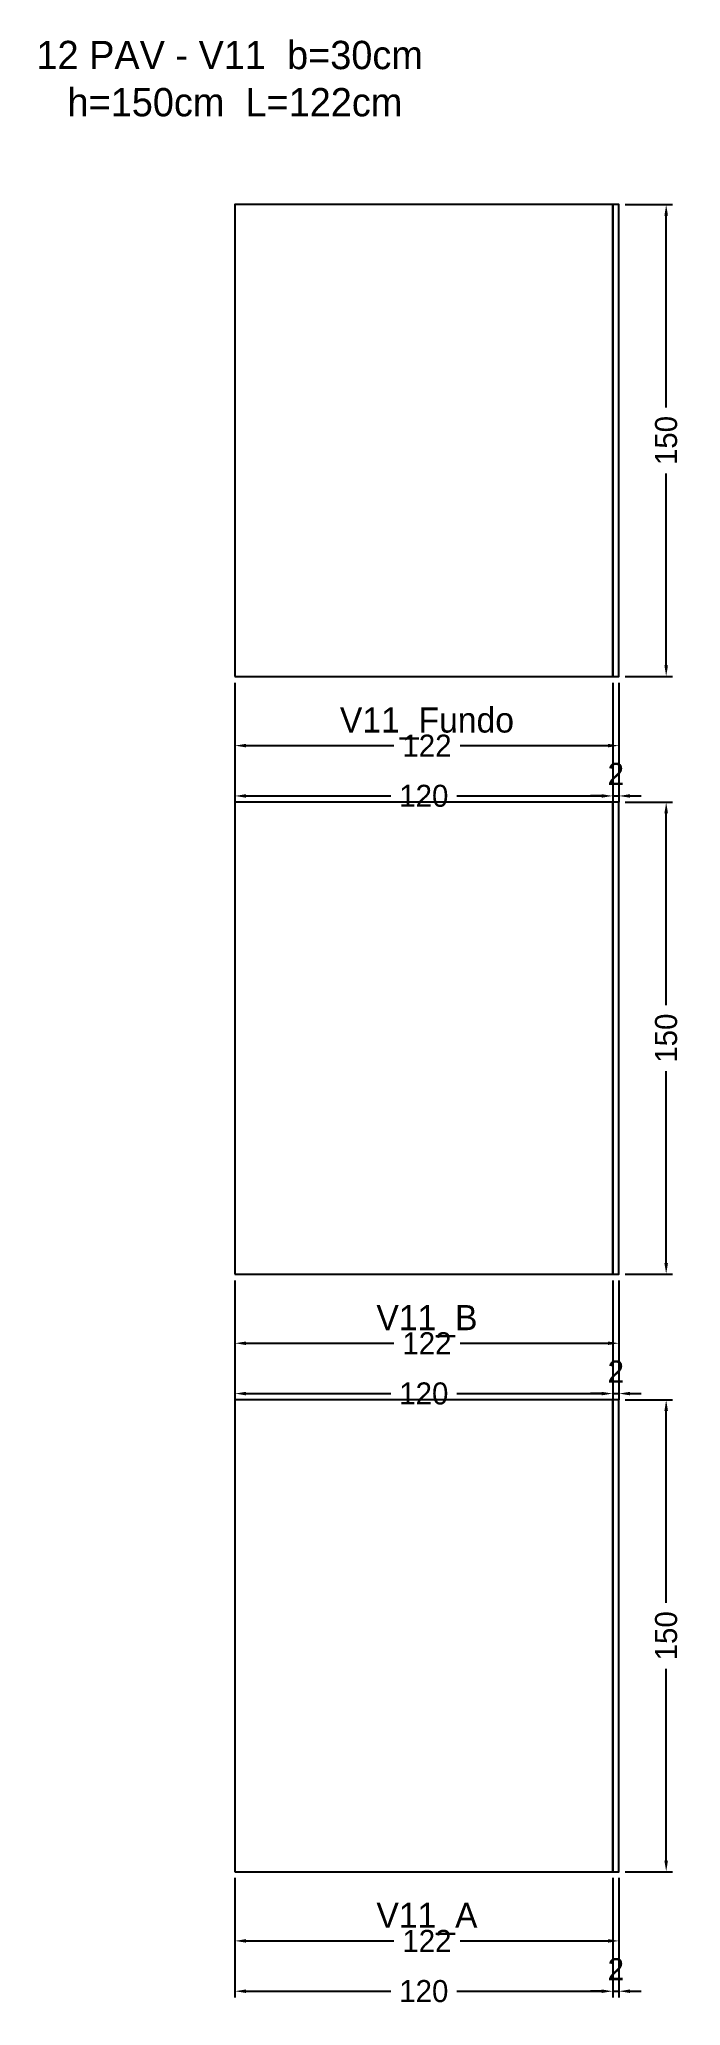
# Model space of a CAD drawing. Header units: metres. Extents: x -62 to 142, y -43 to 583.
import ezdxf

# ---------------------------------------------------------------- set-up
doc = ezdxf.new("R2010")
doc.units = ezdxf.units.M
for name, color, linetype in [('COTA', 3, 'Continuous'), ('NOMENCLATURA', 2, 'Continuous'), ('Paineis', 7, 'Continuous'), ('Texto Secao', 2, 'Continuous')]:
    doc.layers.add(name, color=color, linetype=linetype)
doc.dimstyles.new('COTA_VIG', dxfattribs={"dimtxt": 7, "dimasz": 3.5, "dimexe": 2, "dimexo": 2, "dimgap": 1.5, "dimtad": 1, "dimdec": 1, "dimcen": 2.5, "dimclrd": 3, "dimclre": 3, "dimclrt": 3, "dimazin": 3, "dimtfac": 1, "dimtmove": 0, "dimatfit": 3})

# ---------------------------------------------------------------- blocks, each defined once
blk = doc.blocks.new('_CLOSEDFILLED')
at = {"color": 0, "linetype": 'BYBLOCK'}
blk.add_solid([(-1, 0.16), (0, 0), (-1, -0.16)], dxfattribs=at)
blk = doc.blocks.new('*D1')
at = {"color": 3}
for p, q in [((0, -2), (0, -24)), ((122, -2), (122, -24)), ((3.5, -22), (50.5, -22)), ((71.5, -22), (118.5, -22))]:
    blk.add_line(p, q, dxfattribs=at)
at = {"layer": 'Defpoints'}
for p in [(0, 0), (122, 0), (0, -22)]:
    blk.add_point(p, dxfattribs=at)
at = {"layer": 'COTA', "color": 3, "xscale": 3.5, "yscale": 3.5, "rotation": 180}
blk.add_blockref('_CLOSEDFILLED', (0, -22), dxfattribs=at)
at = {"layer": 'COTA', "color": 3, "xscale": 3.5, "yscale": 3.5}
blk.add_blockref('_CLOSEDFILLED', (122, -22), dxfattribs=at)
at = {"layer": 'COTA', "color": 3, "insert": (61, -22), "char_height": 7, "attachment_point": 5}
blk.add_mtext('122', dxfattribs=at)
blk = doc.blocks.new('*D2')
at = {"color": 3}
for p, q in [((0, -2), (0, -40)), ((120, -2), (120, -40)), ((3.5, -38), (49.5, -38)), ((70.5, -38), (116.5, -38))]:
    blk.add_line(p, q, dxfattribs=at)
at = {"layer": 'Defpoints'}
for p in [(0, 0), (120, 0), (0, -38)]:
    blk.add_point(p, dxfattribs=at)
at = {"layer": 'COTA', "color": 3, "xscale": 3.5, "yscale": 3.5, "rotation": 180}
blk.add_blockref('_CLOSEDFILLED', (0, -38), dxfattribs=at)
at = {"layer": 'COTA', "color": 3, "xscale": 3.5, "yscale": 3.5}
blk.add_blockref('_CLOSEDFILLED', (120, -38), dxfattribs=at)
at = {"layer": 'COTA', "color": 3, "insert": (60, -38), "char_height": 7, "attachment_point": 5}
blk.add_mtext('120', dxfattribs=at)
blk = doc.blocks.new('*D4')
at = {"color": 3}
for p, q in [((124, 150), (139, 150)), ((137, 85.5), (137, 146.5)), ((137, 3.5), (137, 64.5)), ((124, 0), (139, 0))]:
    blk.add_line(p, q, dxfattribs=at)
at = {"layer": 'Defpoints'}
for p in [(122, 150), (122, 0), (137, 0)]:
    blk.add_point(p, dxfattribs=at)
at = {"layer": 'COTA', "color": 3, "xscale": 3.5, "yscale": 3.5}
for p, rotation in [((137, 150), 90), ((137, 0), 270)]:
    blk.add_blockref('_CLOSEDFILLED', p, dxfattribs=dict(at, rotation=rotation))
at = {"layer": 'COTA', "color": 3, "insert": (137, 75), "char_height": 7, "attachment_point": 5, "rotation": 90}
blk.add_mtext('150', dxfattribs=at)
blk = doc.blocks.new('*D5')
at = {"color": 3}
for p, q in [((0, 188), (0, 166)), ((122, 188), (122, 166)), ((3.5, 168), (50.5, 168)), ((71.5, 168), (118.5, 168))]:
    blk.add_line(p, q, dxfattribs=at)
at = {"layer": 'Defpoints'}
for p in [(0, 190), (122, 190), (0, 168)]:
    blk.add_point(p, dxfattribs=at)
at = {"layer": 'COTA', "color": 3, "xscale": 3.5, "yscale": 3.5, "rotation": 180}
blk.add_blockref('_CLOSEDFILLED', (0, 168), dxfattribs=at)
at = {"layer": 'COTA', "color": 3, "xscale": 3.5, "yscale": 3.5}
blk.add_blockref('_CLOSEDFILLED', (122, 168), dxfattribs=at)
at = {"layer": 'COTA', "color": 3, "insert": (61, 168), "char_height": 7, "attachment_point": 5}
blk.add_mtext('122', dxfattribs=at)
blk = doc.blocks.new('*D6')
at = {"color": 3}
for p, q in [((0, 188), (0, 150)), ((120, 188), (120, 150)), ((3.5, 152), (49.5, 152)), ((70.5, 152), (116.5, 152))]:
    blk.add_line(p, q, dxfattribs=at)
at = {"layer": 'Defpoints'}
for p in [(0, 190), (120, 190), (0, 152)]:
    blk.add_point(p, dxfattribs=at)
at = {"layer": 'COTA', "color": 3, "xscale": 3.5, "yscale": 3.5, "rotation": 180}
blk.add_blockref('_CLOSEDFILLED', (0, 152), dxfattribs=at)
at = {"layer": 'COTA', "color": 3, "xscale": 3.5, "yscale": 3.5}
blk.add_blockref('_CLOSEDFILLED', (120, 152), dxfattribs=at)
at = {"layer": 'COTA', "color": 3, "insert": (60, 152), "char_height": 7, "attachment_point": 5}
blk.add_mtext('120', dxfattribs=at)
blk = doc.blocks.new('*D8')
at = {"color": 3}
for p, q in [((124, 340), (139, 340)), ((137, 275.5), (137, 336.5)), ((137, 193.5), (137, 254.5)), ((124, 190), (139, 190))]:
    blk.add_line(p, q, dxfattribs=at)
at = {"layer": 'Defpoints'}
for p in [(122, 340), (122, 190), (137, 190)]:
    blk.add_point(p, dxfattribs=at)
at = {"layer": 'COTA', "color": 3, "xscale": 3.5, "yscale": 3.5}
for p, rotation in [((137, 340), 90), ((137, 190), 270)]:
    blk.add_blockref('_CLOSEDFILLED', p, dxfattribs=dict(at, rotation=rotation))
at = {"layer": 'COTA', "color": 3, "insert": (137, 265), "char_height": 7, "attachment_point": 5, "rotation": 90}
blk.add_mtext('150', dxfattribs=at)
blk = doc.blocks.new('*D9')
at = {"color": 3}
for p, q in [((0, 378), (0, 356)), ((122, 378), (122, 356)), ((3.5, 358), (50.5, 358)), ((71.5, 358), (118.5, 358))]:
    blk.add_line(p, q, dxfattribs=at)
at = {"layer": 'Defpoints'}
for p in [(0, 380), (122, 380), (0, 358)]:
    blk.add_point(p, dxfattribs=at)
at = {"layer": 'COTA', "color": 3, "xscale": 3.5, "yscale": 3.5, "rotation": 180}
blk.add_blockref('_CLOSEDFILLED', (0, 358), dxfattribs=at)
at = {"layer": 'COTA', "color": 3, "xscale": 3.5, "yscale": 3.5}
blk.add_blockref('_CLOSEDFILLED', (122, 358), dxfattribs=at)
at = {"layer": 'COTA', "color": 3, "insert": (61, 358), "char_height": 7, "attachment_point": 5}
blk.add_mtext('122', dxfattribs=at)
blk = doc.blocks.new('*D10')
at = {"color": 3}
for p, q in [((0, 378), (0, 340)), ((120, 378), (120, 340)), ((3.5, 342), (49.5, 342)), ((70.5, 342), (116.5, 342))]:
    blk.add_line(p, q, dxfattribs=at)
at = {"layer": 'Defpoints'}
for p in [(0, 380), (120, 380), (0, 342)]:
    blk.add_point(p, dxfattribs=at)
at = {"layer": 'COTA', "color": 3, "xscale": 3.5, "yscale": 3.5, "rotation": 180}
blk.add_blockref('_CLOSEDFILLED', (0, 342), dxfattribs=at)
at = {"layer": 'COTA', "color": 3, "xscale": 3.5, "yscale": 3.5}
blk.add_blockref('_CLOSEDFILLED', (120, 342), dxfattribs=at)
at = {"layer": 'COTA', "color": 3, "insert": (60, 342), "char_height": 7, "attachment_point": 5}
blk.add_mtext('120', dxfattribs=at)
blk = doc.blocks.new('*D12')
at = {"color": 3}
for p, q in [((124, 530), (139, 530)), ((137, 465.5), (137, 526.5)), ((137, 383.5), (137, 444.5)), ((124, 380), (139, 380))]:
    blk.add_line(p, q, dxfattribs=at)
at = {"layer": 'Defpoints'}
for p in [(122, 530), (122, 380), (137, 380)]:
    blk.add_point(p, dxfattribs=at)
at = {"layer": 'COTA', "color": 3, "xscale": 3.5, "yscale": 3.5}
for p, rotation in [((137, 530), 90), ((137, 380), 270)]:
    blk.add_blockref('_CLOSEDFILLED', p, dxfattribs=dict(at, rotation=rotation))
at = {"layer": 'COTA', "color": 3, "insert": (137, 455), "char_height": 7, "attachment_point": 5, "rotation": 90}
blk.add_mtext('150', dxfattribs=at)

msp = doc.modelspace()

# ---------------------------------------------------------------- linework, layer by layer
at = {"layer": 'Paineis'}
for points in [[(0, 380), (120, 380), (120, 530), (0, 530)], [(120, 380), (122, 380), (122, 530), (120, 530)], [(0, 190), (120, 190), (120, 340), (0, 340)], [(120, 190), (122, 190), (122, 340), (120, 340)], [(0, 0), (120, 0), (120, 150), (0, 150)], [(120, 0), (122, 0), (122, 150), (120, 150)]]:
    msp.add_lwpolyline(points, close=True, dxfattribs=at)

# ---------------------------------------------------------------- texts
at = {"layer": 'NOMENCLATURA', "insert": (0, 570), "char_height": 9, "width": 142, "attachment_point": 5}
msp.add_mtext('12 PAV - V11  b=30cm  h=150cm  L=122cm', dxfattribs=at)
at = {"layer": 'Texto Secao', "char_height": 8, "width": 142, "attachment_point": 5}
for s, insert in [('V11_Fundo', (61, 365)), ('V11_B', (61, 175)), ('V11_A', (61, -15))]:
    msp.add_mtext(s, dxfattribs=dict(at, insert=insert))

# ---------------------------------------------------------------- dimensions: what is measured, and where the dimension line sits
at = {"layer": 'COTA'}
for base, p1, p2, picture, middle in [((137, 380), (122, 380), (122, 530), '*D12', (137, 455)), ((137, 190), (122, 190), (122, 340), '*D8', (137, 265)), ((137, 0), (122, 0), (122, 150), '*D4', (137, 75))]:
    dim = msp.add_linear_dim(base=base, p1=p1, p2=p2, angle=90, dimstyle='COTA_VIG', dxfattribs=at)
    dim.commit()
    dim.dimension.update_dxf_attribs({"geometry": picture, "text_midpoint": middle})
for base, p1, p2, picture, middle in [((0, 358), (0, 380), (122, 380), '*D9', (61, 358)), ((0, 342), (0, 380), (120, 380), '*D10', (60, 342)), ((0, 168), (0, 190), (122, 190), '*D5', (61, 168)), ((0, 152), (0, 190), (120, 190), '*D6', (60, 152)), ((0, -22), (0, 0), (122, 0), '*D1', (61, -22)), ((0, -38), (0, 0), (120, 0), '*D2', (60, -38))]:
    dim = msp.add_linear_dim(base=base, p1=p1, p2=p2, dimstyle='COTA_VIG', dxfattribs=at)
    dim.commit()
    dim.dimension.update_dxf_attribs({"geometry": picture, "text_midpoint": middle})
for base, p1, p2 in [((120, 342), (120, 380), (122, 380)), ((120, 152), (120, 190), (122, 190)), ((120, -38), (120, 0), (122, 0))]:
    msp.add_linear_dim(base=base, p1=p1, p2=p2, dimstyle='COTA_VIG', dxfattribs=at).render()

doc.saveas('drawing.dxf')
